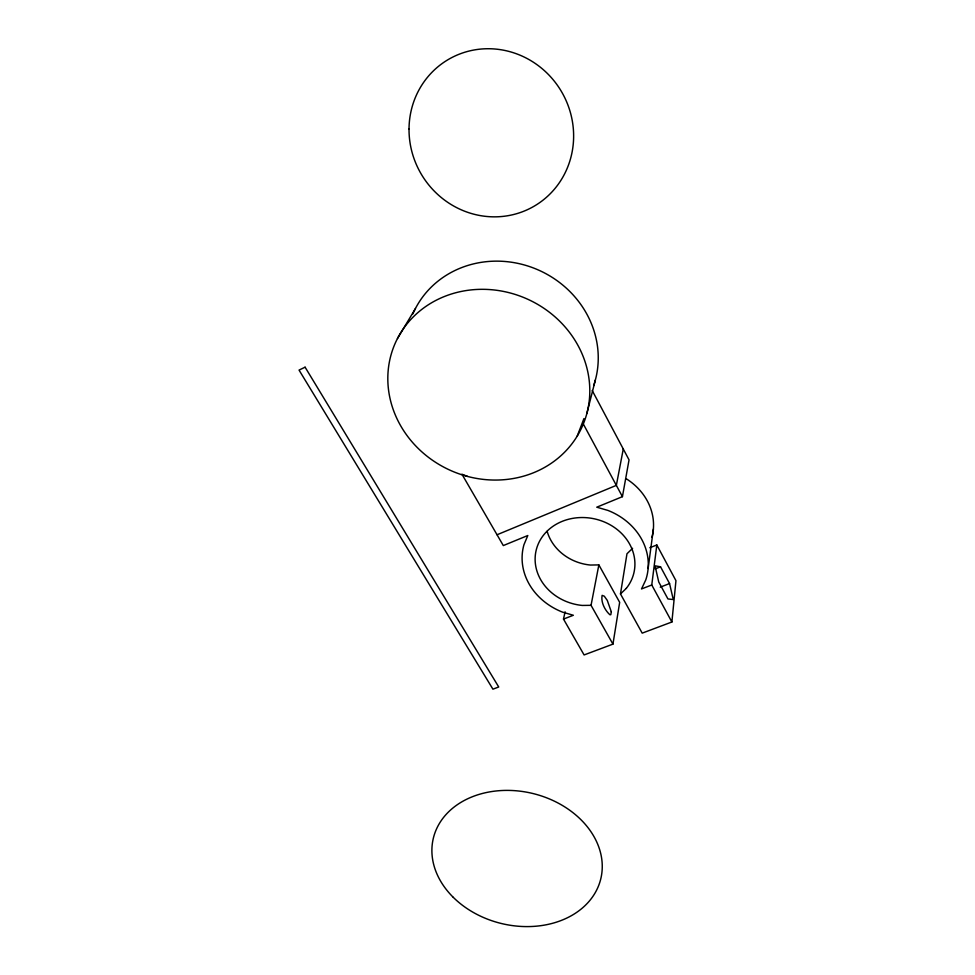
<?xml version="1.0" encoding="UTF-8"?>
<svg xmlns="http://www.w3.org/2000/svg" width="975" height="975" viewBox="0 0 975 975"><rect width="100%" height="100%" fill="white"/><g stroke="black" fill="none" stroke-linecap="round" stroke-linejoin="round"><path stroke-width="1.46" d="M632.617 548.303L626.974 553.763L620.478 593.933L642.196 633.141L671.885 622.001L675.955 580.673L656.821 544.976L649.825 547.743M671.885 622.001L651.763 584.988L656.821 544.976M648.119 568.51L653.384 529.084M565.098 611.8L563.489 619.076L584.098 654.944L612.946 644.122L619.673 602.343L598.857 564.903L590.436 565.049A47.799 42.315 11.6 0 1 547.133 531.278M651.763 584.988L641.501 588.949L645.779 579.893A63.692 55.587 12 0 0 607.949 510.425L596.761 507.195L622.428 496.665L629.046 459.871L592.191 390.487M623.269 449.012L616.346 485.367L497.043 534.763M612.946 644.122L591.045 605.329L598.857 564.903M586.828 413.595L595.347 380.055M577.224 436.069A102.363 93.893 24.2 0 0 486.878 289.417A102.363 93.893 24.2 0 0 402.322 428.561A102.363 93.893 24.2 0 0 577.224 436.069L583.928 418.616M397.471 338.52L415.435 308.551M620.478 593.933L626.389 588.315M655.188 568.888L660.538 566.804L669.557 583.562L673.274 599.552L667.936 598.942L658.734 581.953L655.054 565.817L660.538 566.804M563.489 619.076L573.361 615.262L562.624 612.166A63.704 55.599 11.9 0 1 523.941 544.757L527.804 535.519L503.307 545.573L461.943 474.216L467.5 476.409M660.233 587.157L669.557 583.562M591.045 605.329L582.221 605.438A50.152 43.778 12 0 1 536.506 548.949A50.152 43.778 12 0 1 605.17 522.332A50.152 43.778 12 0 1 626.352 588.291M582.794 423.04L622.428 496.665M412.9 313.889A97.317 90.322 24.8 0 1 534.739 268.478A97.317 90.322 24.8 0 1 593.629 385.698M626.596 478.981A60.694 53.735 11.6 0 1 651.934 537.396M611.301 611.788L610.813 614.689L609.911 614.774C604.841 610.204 600.783 602.184 602.111 595.359L604.293 596.2L607.279 600.393L611.301 611.788M305.09 367.185L299.045 370.086L492.923 689.167L498.725 686.985L305.09 367.185M453.29 897.353A86.141 66.873 13.7 0 0 597.87 887.469A86.141 66.873 13.7 0 0 500.065 790.628A86.141 66.873 13.7 0 0 453.29 897.353M409.025 128.98A84.971 81.352 59.5 0 0 531.948 207.419A84.971 81.352 59.5 0 0 532.996 61.973A84.971 81.352 59.5 0 0 409.025 128.98"/></g></svg>
